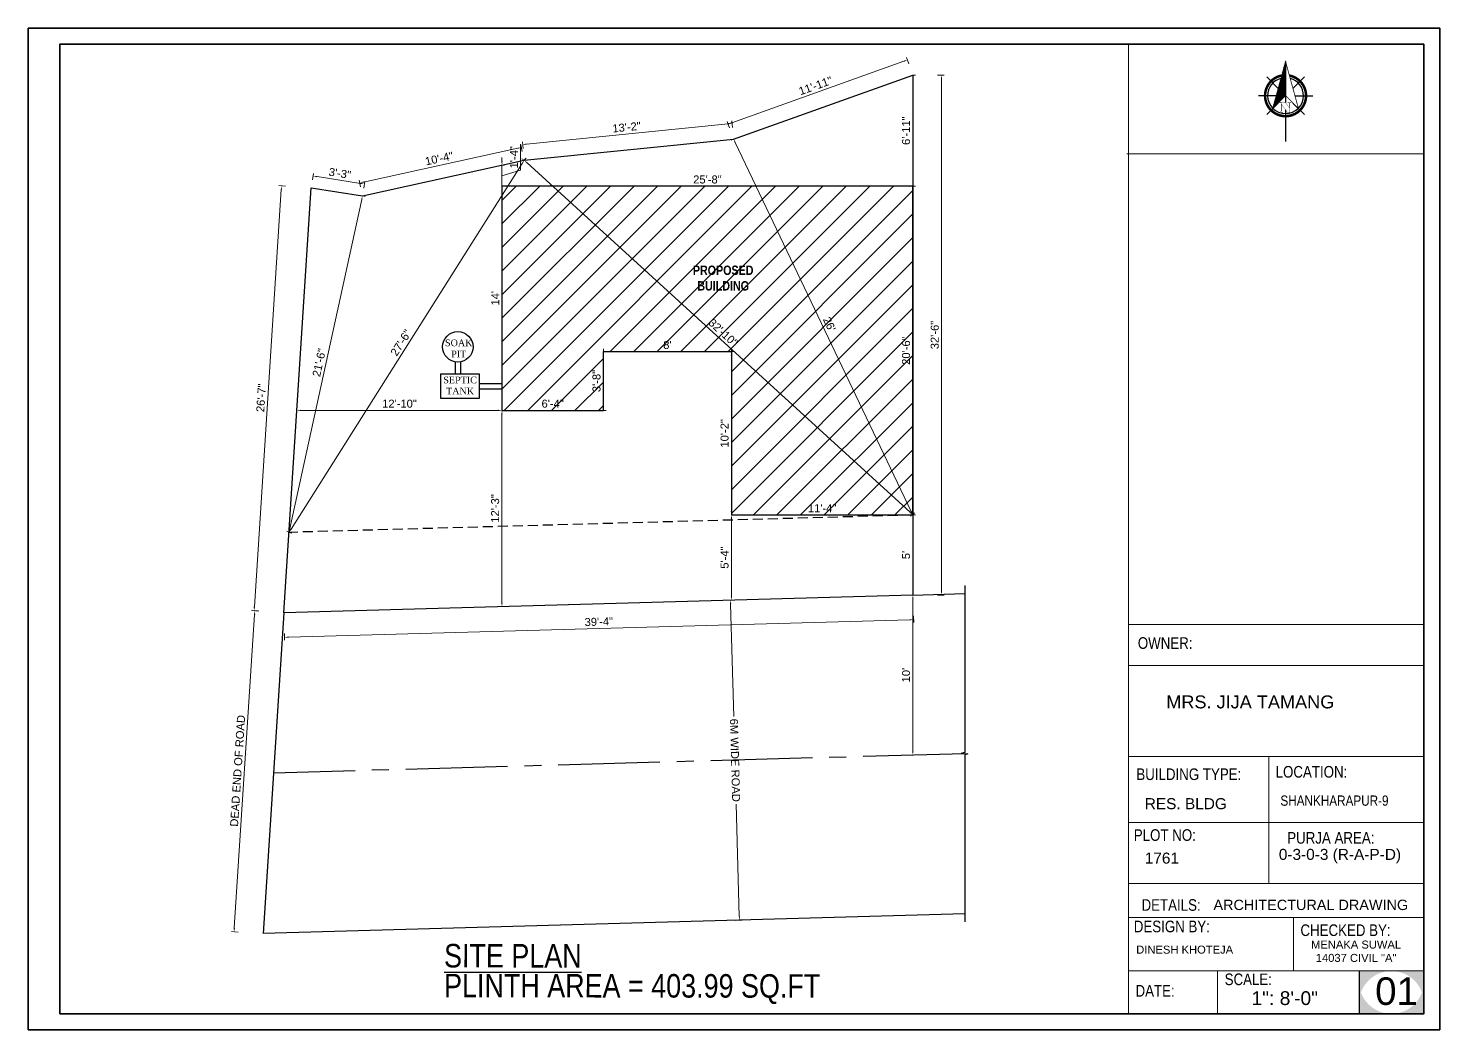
# Model space of a CAD drawing. Header units: inches. Extents: x 376358 to 406049, y -63575 to -53607.
# Drawn here: x 376468 to 377526, y -56516 to -55765 of the extents above; entities that cross this region are included whole.
import ezdxf

# ---------------------------------------------------------------- set-up
doc = ezdxf.new("R2010")
doc.units = ezdxf.units.IN
doc.header["$LTSCALE"] = 2
doc.header["$MEASUREMENT"] = 0
doc.header["$PDMODE"] = 34
doc.linetypes.add('CENTER2', pattern=[28.575, 19.05, -3.175, 3.175, -3.175])
doc.linetypes.add('DASHED2', pattern=[0.375, 0.25, -0.125])
doc.layers.get('0').update_dxf_attribs({"linetype": 'CONTINUOUS'})
doc.layers.get('DEFPOINTS').update_dxf_attribs({"color": 141, "linetype": 'CONTINUOUS'})
for name, color, linetype, lineweight in [('DIMENTION', 140, 'CONTINUOUS', 0), ('door', 20, 'CONTINUOUS', 35), ('OUTLINE', 1, 'CONTINUOUS', 25), ('Rebars', 1, 'CONTINUOUS', 13), ('Siteplan', 7, 'CONTINUOUS', 30), ('steps', 253, 'CONTINUOUS', 20), ('TEXT', 181, 'CONTINUOUS', 25), ('WALL - A', 1, 'CONTINUOUS', 40)]:
    doc.layers.add(name, color=color, linetype=linetype, lineweight=lineweight)
doc.layers.add('Normal Wall', color=7, linetype='CONTINUOUS', lineweight=35, true_color=0xffaf89)
doc.layers.add('Rear Wall', color=7, linetype='CONTINUOUS', lineweight=20, true_color=0xd4e480)
doc.layers.add('plan wall', color=7, linetype='CONTINUOUS')
doc.styles.add('Lettring Text', font='arial.ttf')
doc.styles.get("Standard").update_dxf_attribs({"font": 'ARIALN.TTF'})
doc.styles.add('SwissBT', font='swiss.ttf', dxfattribs={"height": 12})
doc.dimstyles.new('Copy of Standard', dxfattribs={"dimtxt": 6, "dimasz": 2.875, "dimexe": 2, "dimexo": 4, "dimgap": 2, "dimtad": 1, "dimdec": 0, "dimrnd": 1, "dimzin": 0, "dimdsep": 46, "dimlunit": 4, "dimtxsty": 'Lettring Text', "dimcen": 0.1, "dimclrd": 7, "dimclre": 7, "dimclrt": 7, "dimazin": 0, "dimtfac": 0.645, "dimtdec": 0, "dimtmove": 1, "dimatfit": 0, "dimfxl": 3, "dimfxlon": 1, "dimtfillclr": 256, "dimtolj": 1, "dimtzin": 0, "dimlwd": -1, "dimlwe": -1, "dimarcsym": 2})

# ---------------------------------------------------------------- blocks, each defined once
blk = doc.blocks.new('*X29')
at = {"color": 0}
for p, q in [((145.96, -414.6), (147.62, -412.94)), ((146.16, -413.87), (147.62, -412.41)), ((146.36, -413.14), (147.62, -411.88)), ((146.55, -412.41), (147.62, -411.35)), ((146.75, -411.68), (147.62, -410.82)), ((146.95, -410.95), (147.62, -410.29)), ((147.15, -410.22), (147.62, -409.76)), ((147.35, -409.49), (147.62, -409.23)), ((147.55, -408.76), (147.62, -408.7)), ((143.76, -422.63), (147.62, -418.77)), ((143.96, -421.9), (147.62, -418.24)), ((144.16, -421.17), (147.62, -417.71)), ((144.36, -420.44), (147.62, -417.18)), ((144.56, -419.71), (147.62, -416.65)), ((144.76, -418.98), (147.62, -416.12)), ((144.96, -418.25), (147.62, -415.59)), ((145.16, -417.52), (147.62, -415.06)), ((145.36, -416.79), (147.62, -414.53)), ((145.56, -416.06), (147.62, -414)), ((145.76, -415.33), (147.62, -413.47)), ((142.76, -426.28), (147.62, -421.42)), ((142.96, -425.55), (147.62, -420.89)), ((143.16, -424.82), (147.62, -420.36)), ((143.36, -424.09), (147.62, -419.83)), ((143.56, -423.36), (147.62, -419.3))]:
    blk.add_line(p, q, dxfattribs=at)
blk = doc.blocks.new('NORTH_15')
for p, q in [((-2.87, 2.87), (-7.37, 7.37)), ((0, 3.66), (0, 10.62)), ((2.87, 2.87), (7.37, 7.37)), ((-13.37, 0), (2.72, 0)), ((5.49, 0), (17.83, 0)), ((-2.87, -2.87), (-7.37, -7.37)), ((0, -3.66), (0, -10.62)), ((2.87, -2.87), (7.37, -7.37))]:
    blk.add_line(p, q)
at = {"const_width": 1}
for points in [[(0, -8, 1), (0, 8, 0.359415), (-7.86, 1.52, 1)], [(-7.86, -1.52, 0.359415), (0, -8, 1)]]:
    blk.add_lwpolyline(points, format="xyb", dxfattribs=at)
for points, const_width in [([(4.96, -5.01), (-13.37, 0), (4.9, 5), (0, 0), (4.96, -5.01)], 0.3), ([(5.93, -1.55), (6, -1.55), (6.07, -1.54), (6.13, -1.53), (6.17, -1.52), (6.22, -1.51), (6.26, -1.49), (6.28, -1.47), (6.3, -1.45), (6.32, -1.42), (6.33, -1.39), (6.35, -1.34), (6.36, -1.29), (6.37, -1.23), (6.38, -1.16), (6.38, -1.08), (6.38, -1), (6.54, -1), (6.54, -2.34), (6.38, -2.34), (6.38, -2.3), (6.38, -2.23), (6.38, -2.16), (6.37, -2.09), (6.36, -2.04), (6.35, -1.99), (6.33, -1.95), (6.32, -1.91), (6.3, -1.88), (6.28, -1.86), (6.26, -1.83), (6.22, -1.81), (6.18, -1.8), (6.13, -1.78), (6.07, -1.77), (6.01, -1.76), (5.95, -1.76), (2.66, -1.76), (2.66, -2.34), (2.5, -2.34), (2.5, -0.16), (4.71, 1.44), (3.14, 1.44), (3.07, 1.44), (3, 1.43), (2.94, 1.42), (2.89, 1.41), (2.85, 1.4), (2.81, 1.38), (2.78, 1.36), (2.76, 1.34), (2.74, 1.31), (2.72, 1.27), (2.7, 1.22), (2.69, 1.17), (2.68, 1.11), (2.67, 1.04), (2.66, 0.97), (2.66, 0.89), (2.66, 0.87), (2.5, 0.87), (2.5, 2.21), (2.66, 2.21), (2.66, 2.17), (2.66, 2.09), (2.67, 2.03), (2.68, 1.97), (2.69, 1.91), (2.7, 1.86), (2.71, 1.82), (2.73, 1.78), (2.75, 1.76), (2.77, 1.74), (2.8, 1.72), (2.85, 1.7), (2.89, 1.68), (2.94, 1.67), (3, 1.66), (3.07, 1.66), (3.14, 1.66), (6.54, 1.66), (6.54, 0.75), (3.33, -1.55), (5.93, -1.55), (5.93, -1.55)], 0.1)]:
    blk.add_lwpolyline(points, dxfattribs=dict(const_width=const_width))
for start, end in [(90, 164.973), (270, 90), (195.027, 270)]:
    blk.add_arc((0, 0), 7, start, end)
at = {"rotation": 90}
blk.add_blockref('*X29', (-421.89, -147.62), dxfattribs=at)
blk = doc.blocks.new('A$C0BDB7EE9')
at = {"layer": 'Siteplan', "xscale": 2.999999999999779, "yscale": 2.999999999999779, "zscale": 2.999999999999779, "rotation": 247.8612575918487}
blk.add_blockref('NORTH_15', (20.2, 49.5), dxfattribs=at)
blk = doc.blocks.new('A$C327B4BBD')
at = {"layer": 'DIMENTION', "ltscale": 0.3, "xscale": 1.171875000000082, "yscale": 1.171875000000082, "zscale": 1.171875000000082, "rotation": 112.1387424081494}
blk.add_blockref('A$C0BDB7EE9', (16.1, 0), dxfattribs=at)
blk = doc.blocks.new('*D218')
at = {"layer": 'DEFPOINTS', "color": 0, "ltscale": 0.5, "transparency": 16777216}
for p in [(376719.7, -55881.9), (376679.9, -55884.7), (376718.3, -55890.7)]:
    blk.add_point(p, dxfattribs=at)
at = {"layer": 'steps', "color": 7, "ltscale": 0.5, "transparency": 16777216}
for p, q in [((376680.9, -55878.8), (376681.6, -55873.9)), ((376684.2, -55876.3), (376716.8, -55881.5)), ((376719.2, -55884.9), (376720, -55879.9))]:
    blk.add_line(p, q, dxfattribs=at)
for points in [[(376684.2, -55875.8), (376684.1, -55876.8), (376681.3, -55875.9)], [(376716.9, -55881), (376716.7, -55881.9), (376719.7, -55881.9)]]:
    blk.add_solid(points, dxfattribs=at)
at = {"layer": 'steps', "color": 7, "ltscale": 0.5, "transparency": 16777216, "insert": (376701.3, -55873.9), "char_height": 6, "attachment_point": 5, "rotation": 351.0432, "style": 'Lettring Text'}
blk.add_mtext('\\A1;3\'-3"', dxfattribs=at)
blk = doc.blocks.new('*D219')
at = {"layer": 'DEFPOINTS', "color": 0, "ltscale": 0.5, "transparency": 16777216}
for p in [(376837.4, -55854.5), (376839.5, -55864.1), (376718.3, -55890.7)]:
    blk.add_point(p, dxfattribs=at)
at = {"layer": 'steps', "color": 7, "ltscale": 0.5, "transparency": 16777216}
for p, q in [((376719, -55880.4), (376834.6, -55855.1)), ((376838, -55857.4), (376837, -55852.5)), ((376716.8, -55884), (376715.7, -55879.1))]:
    blk.add_line(p, q, dxfattribs=at)
for points in [[(376834.5, -55854.6), (376834.7, -55855.5), (376837.4, -55854.5)], [(376718.9, -55879.9), (376719.1, -55880.9), (376716.2, -55881)]]:
    blk.add_solid(points, dxfattribs=at)
at = {"layer": 'steps', "color": 7, "ltscale": 0.5, "transparency": 16777216, "insert": (376775.7, -55862.8), "char_height": 6, "attachment_point": 5, "rotation": 12.3621, "style": 'Lettring Text'}
blk.add_mtext('\\A1;10\'-4"', dxfattribs=at)
blk = doc.blocks.new('*D220')
at = {"layer": 'DEFPOINTS', "color": 0, "ltscale": 0.5, "transparency": 16777216}
for p in [(376995.2, -55836.4), (376996.4, -55848.2), (376839.5, -55864.1)]:
    blk.add_point(p, dxfattribs=at)
at = {"layer": 'steps', "color": 7, "ltscale": 0.5, "transparency": 16777216}
for p, q in [((376841.2, -55852), (376992.3, -55836.7)), ((376995.5, -55839.4), (376995, -55834.4)), ((376838.6, -55855.3), (376838.1, -55850.3))]:
    blk.add_line(p, q, dxfattribs=at)
for points in [[(376992.3, -55836.2), (376992.4, -55837.2), (376995.2, -55836.4)], [(376841.1, -55851.5), (376841.2, -55852.5), (376838.3, -55852.3)]]:
    blk.add_solid(points, dxfattribs=at)
at = {"layer": 'steps', "color": 7, "ltscale": 0.5, "transparency": 16777216, "insert": (376916.2, -55839.3), "char_height": 6, "attachment_point": 5, "rotation": 5.7812, "style": 'Lettring Text'}
blk.add_mtext('\\A1;13\'-2"', dxfattribs=at)
blk = doc.blocks.new('*D221')
at = {"layer": 'DEFPOINTS', "color": 0, "ltscale": 0.5, "transparency": 16777216}
for p in [(377126.7, -55788.9), (377130.8, -55800.2), (376996.4, -55848.2)]:
    blk.add_point(p, dxfattribs=at)
at = {"layer": 'steps', "color": 7, "ltscale": 0.5, "transparency": 16777216}
for p, q in [((377127.7, -55791.7), (377126.1, -55787)), ((376995, -55835.9), (377124, -55789.8)), ((376993.3, -55839.7), (376991.7, -55835))]:
    blk.add_line(p, q, dxfattribs=at)
for points in [[(377123.9, -55789.4), (377124.2, -55790.3), (377126.7, -55788.9)], [(376994.9, -55835.5), (376995.2, -55836.4), (376992.3, -55836.9)]]:
    blk.add_solid(points, dxfattribs=at)
at = {"layer": 'steps', "color": 7, "ltscale": 0.5, "transparency": 16777216, "insert": (377057.8, -55808.2), "char_height": 6, "attachment_point": 5, "rotation": 19.6714, "style": 'Lettring Text'}
blk.add_mtext('\\A1;11\'-11"', dxfattribs=at)
blk = doc.blocks.new('*D222')
at = {"layer": 'DEFPOINTS', "color": 0, "ltscale": 0.5, "transparency": 16777216}
for p in [(377130.8, -55800.2), (377130.8, -56189.9), (377152.3, -56189.9)]:
    blk.add_point(p, dxfattribs=at)
at = {"layer": 'steps', "color": 7, "ltscale": 0.5, "transparency": 16777216}
for p, q in [((377149.3, -55800.2), (377154.3, -55800.2)), ((377152.3, -55803.1), (377152.3, -56187)), ((377149.3, -56189.9), (377154.3, -56189.9))]:
    blk.add_line(p, q, dxfattribs=at)
for points in [[(377151.8, -55803.1), (377152.7, -55803.1), (377152.3, -55800.2)], [(377151.8, -56187), (377152.7, -56187), (377152.3, -56189.9)]]:
    blk.add_solid(points, dxfattribs=at)
at = {"layer": 'steps', "color": 7, "ltscale": 0.5, "transparency": 16777216, "insert": (377147.2, -55995), "char_height": 6, "attachment_point": 5, "rotation": 90, "style": 'Lettring Text'}
blk.add_mtext('\\A1;32\'-6"', dxfattribs=at)
blk = doc.blocks.new('*D223')
at = {"layer": 'DEFPOINTS', "color": 0, "ltscale": 0.5, "transparency": 16777216}
for p in [(377130.8, -56189.9), (376659.3, -56203.1), (376659.8, -56221.6)]:
    blk.add_point(p, dxfattribs=at)
at = {"layer": 'steps', "color": 7, "ltscale": 0.5, "transparency": 16777216}
for p, q in [((377128.4, -56208.4), (376662.7, -56221.5)), ((377131.2, -56205.4), (377131.4, -56210.4)), ((376659.8, -56218.6), (376659.9, -56223.6))]:
    blk.add_line(p, q, dxfattribs=at)
for points in [[(377128.4, -56208), (377128.4, -56208.9), (377131.3, -56208.4)], [(376662.7, -56221), (376662.7, -56222), (376659.8, -56221.6)]]:
    blk.add_solid(points, dxfattribs=at)
at = {"layer": 'steps', "color": 7, "ltscale": 0.5, "transparency": 16777216, "insert": (376895.4, -56209.9), "char_height": 6, "attachment_point": 5, "rotation": 1.6021, "style": 'Lettring Text'}
blk.add_mtext('\\A1;39\'-4"', dxfattribs=at)
blk = doc.blocks.new('*D226')
at = {"layer": 'DEFPOINTS', "color": 0, "ltscale": 0.5, "transparency": 16777216}
for p in [(376657.6, -55883.2), (376679.9, -55884.7), (376659.3, -56203.1)]:
    blk.add_point(p, dxfattribs=at)
at = {"layer": 'steps', "color": 7, "ltscale": 0.5, "transparency": 16777216}
for p, q in [((376660.6, -55883.4), (376655.6, -55883.1)), ((376637.2, -56198.8), (376657.4, -55886.1)), ((376640, -56201.8), (376635, -56201.5))]:
    blk.add_line(p, q, dxfattribs=at)
for points in [[(376657, -55886), (376657.9, -55886.1), (376657.6, -55883.2)], [(376636.7, -56198.7), (376637.7, -56198.8), (376637, -56201.6)]]:
    blk.add_solid(points, dxfattribs=at)
at = {"layer": 'steps', "color": 7, "ltscale": 0.5, "transparency": 16777216, "insert": (376642.3, -56042.1), "char_height": 6, "attachment_point": 5, "rotation": 86.2947, "style": 'Lettring Text'}
blk.add_mtext('\\A1;26\'-7"', dxfattribs=at)
blk = doc.blocks.new('*D227')
at = {"layer": 'DEFPOINTS', "color": 0, "ltscale": 0.5, "transparency": 16777216}
for p in [(376718.3, -55890.7), (376663.2, -56142.9), (376663.2, -56142.9)]:
    blk.add_point(p, dxfattribs=at)
at = {"layer": 'steps', "color": 7, "ltscale": 0.5, "transparency": 16777216}
for p, q in [((376717.7, -55893.5), (376663.8, -56140.1)), ((376718.3, -55890.7), (376720.2, -55891.1)), ((376663.2, -56142.9), (376665.2, -56143.4))]:
    blk.add_line(p, q, dxfattribs=at)
for points in [[(376717.2, -55893.4), (376718.1, -55893.6), (376718.3, -55890.7)], [(376663.4, -56140), (376664.3, -56140.2), (376663.2, -56142.9)]]:
    blk.add_solid(points, dxfattribs=at)
at = {"layer": 'steps', "color": 7, "ltscale": 0.5, "transparency": 16777216, "insert": (376685.8, -56015.7), "char_height": 6, "attachment_point": 5, "rotation": 77.6852, "style": 'Lettring Text'}
blk.add_mtext('\\A1;21\'-6"', dxfattribs=at)
blk = doc.blocks.new('*D228')
at = {"layer": 'DEFPOINTS', "color": 0, "ltscale": 0.5, "transparency": 16777216}
for p in [(376839.5, -55864.1), (376839.5, -55864.1), (376663.2, -56142.9)]:
    blk.add_point(p, dxfattribs=at)
at = {"layer": 'steps', "color": 7, "ltscale": 0.5, "transparency": 16777216}
for p, q in [((376664.7, -56140.5), (376838, -55866.6)), ((376839.5, -55864.1), (376837.8, -55863.1)), ((376663.2, -56142.9), (376661.5, -56141.9))]:
    blk.add_line(p, q, dxfattribs=at)
for points in [[(376837.6, -55866.3), (376838.4, -55866.8), (376839.5, -55864.1)], [(376664.3, -56140.2), (376665.2, -56140.8), (376663.2, -56142.9)]]:
    blk.add_solid(points, dxfattribs=at)
at = {"layer": 'steps', "color": 7, "ltscale": 0.5, "transparency": 16777216, "insert": (376747.1, -56000.8), "char_height": 6, "attachment_point": 5, "rotation": 57.6924, "style": 'Lettring Text'}
blk.add_mtext('\\A1;27\'-6"', dxfattribs=at)
blk = doc.blocks.new('*D241')
at = {"layer": 'DEFPOINTS', "color": 0, "ltscale": 0.5, "transparency": 16777216}
for p in [(376839.5, -55864.1), (377130.8, -56129.9), (377130.8, -56129.9)]:
    blk.add_point(p, dxfattribs=at)
at = {"layer": 'steps', "color": 7, "ltscale": 0.5, "transparency": 16777216}
for p, q in [((376839.5, -55864.1), (376840.9, -55862.6)), ((376841.6, -55866.1), (377128.7, -56127.9)), ((377130.8, -56129.9), (377132.1, -56128.4))]:
    blk.add_line(p, q, dxfattribs=at)
for points in [[(376842, -55865.7), (376841.3, -55866.4), (376839.5, -55864.1)], [(377129, -56127.6), (377128.3, -56128.3), (377130.8, -56129.9)]]:
    blk.add_solid(points, dxfattribs=at)
at = {"layer": 'steps', "color": 7, "ltscale": 0.5, "transparency": 16777216, "insert": (376988.6, -55993.2), "char_height": 6, "attachment_point": 5, "rotation": 317.624, "style": 'Lettring Text'}
blk.add_mtext('\\A1;32\'-10"', dxfattribs=at)
blk = doc.blocks.new('*D242')
at = {"layer": 'DEFPOINTS', "color": 0, "ltscale": 0.5, "transparency": 16777216}
for p in [(376996.4, -55848.2), (376996.4, -55848.2), (377130.8, -56129.9)]:
    blk.add_point(p, dxfattribs=at)
at = {"layer": 'steps', "color": 7, "ltscale": 0.5, "transparency": 16777216}
for p, q in [((376996.4, -55848.2), (376994.6, -55849.1)), ((377129.5, -56127.3), (376997.6, -55850.8)), ((377130.8, -56129.9), (377129, -56130.7))]:
    blk.add_line(p, q, dxfattribs=at)
for points in [[(376998, -55850.6), (376997.2, -55851), (376996.4, -55848.2)], [(377130, -56127.1), (377129.1, -56127.5), (377130.8, -56129.9)]]:
    blk.add_solid(points, dxfattribs=at)
at = {"layer": 'steps', "color": 7, "ltscale": 0.5, "transparency": 16777216, "insert": (377068.2, -55986.9), "char_height": 6, "attachment_point": 5, "rotation": 295.5147, "style": 'Lettring Text'}
blk.add_mtext("\\A1;26'", dxfattribs=at)
blk = doc.blocks.new('*D243')
at = {"layer": 'DEFPOINTS', "color": 0, "ltscale": 0.5, "transparency": 16777216}
for p in [(377130.8, -55883.5), (377130.8, -55883.5), (377130.8, -56129.9)]:
    blk.add_point(p, dxfattribs=at)
at = {"layer": 'steps', "color": 7, "ltscale": 0.5, "transparency": 16777216}
for p, q in [((377130.8, -55883.5), (377132.8, -55883.5)), ((377130.8, -56127), (377130.8, -55886.4)), ((377130.8, -56129.9), (377132.8, -56129.9))]:
    blk.add_line(p, q, dxfattribs=at)
for points in [[(377130.3, -55886.4), (377131.3, -55886.4), (377130.8, -55883.5)], [(377130.3, -56127), (377131.3, -56127), (377130.8, -56129.9)]]:
    blk.add_solid(points, dxfattribs=at)
at = {"layer": 'steps', "color": 7, "ltscale": 0.5, "transparency": 16777216, "insert": (377125.7, -56006.7), "char_height": 6, "attachment_point": 5, "rotation": 90, "style": 'Lettring Text'}
blk.add_mtext('\\A1;20\'-6"', dxfattribs=at)
blk = doc.blocks.new('*D229')
at = {"layer": 'DEFPOINTS', "color": 0, "ltscale": 0.5, "transparency": 16777216}
for p in [(376822.8, -55883.5), (376822.8, -55883.5), (377130.8, -55883.5)]:
    blk.add_point(p, dxfattribs=at)
at = {"layer": 'steps', "color": 7, "ltscale": 0.5, "transparency": 16777216}
for p, q in [((376822.8, -55883.5), (376822.8, -55881.5)), ((377127.9, -55883.5), (376825.7, -55883.5)), ((377130.8, -55883.5), (377130.8, -55881.5))]:
    blk.add_line(p, q, dxfattribs=at)
for points in [[(376825.7, -55883), (376825.7, -55884), (376822.8, -55883.5)], [(377127.9, -55883), (377127.9, -55884), (377130.8, -55883.5)]]:
    blk.add_solid(points, dxfattribs=at)
at = {"layer": 'steps', "color": 7, "ltscale": 0.5, "transparency": 16777216, "insert": (376976.8, -55878.5), "char_height": 6, "attachment_point": 5, "style": 'Lettring Text'}
blk.add_mtext('\\A1;25\'-8"', dxfattribs=at)
blk = doc.blocks.new('*D230')
at = {"layer": 'DEFPOINTS', "color": 0, "ltscale": 0.5, "transparency": 16777216}
for p in [(376822.8, -55883.5), (376822.8, -56051.5), (376822.8, -56051.5)]:
    blk.add_point(p, dxfattribs=at)
at = {"layer": 'steps', "color": 7, "ltscale": 0.5, "transparency": 16777216}
for p, q in [((376822.8, -55883.5), (376824.8, -55883.5)), ((376822.8, -55886.4), (376822.8, -56048.6)), ((376822.8, -56051.5), (376824.8, -56051.5))]:
    blk.add_line(p, q, dxfattribs=at)
for points in [[(376822.3, -55886.4), (376823.3, -55886.4), (376822.8, -55883.5)], [(376822.3, -56048.6), (376823.3, -56048.6), (376822.8, -56051.5)]]:
    blk.add_solid(points, dxfattribs=at)
at = {"layer": 'steps', "color": 7, "ltscale": 0.5, "transparency": 16777216, "insert": (376817.8, -55967.5), "char_height": 6, "attachment_point": 5, "rotation": 90, "style": 'Lettring Text'}
blk.add_mtext("\\A1;14'", dxfattribs=at)
blk = doc.blocks.new('*D244')
at = {"layer": 'DEFPOINTS', "color": 0, "ltscale": 0.5, "transparency": 16777216}
for p in [(376822.8, -56051.5), (376898.8, -56051.5), (376898.8, -56051.5)]:
    blk.add_point(p, dxfattribs=at)
at = {"layer": 'steps', "color": 7, "ltscale": 0.5, "transparency": 16777216}
for p, q in [((376822.8, -56051.5), (376822.8, -56049.5)), ((376825.7, -56051.5), (376895.9, -56051.5)), ((376898.8, -56051.5), (376898.8, -56049.5))]:
    blk.add_line(p, q, dxfattribs=at)
for points in [[(376825.7, -56051), (376825.7, -56052), (376822.8, -56051.5)], [(376895.9, -56051), (376895.9, -56052), (376898.8, -56051.5)]]:
    blk.add_solid(points, dxfattribs=at)
at = {"layer": 'steps', "color": 7, "ltscale": 0.5, "transparency": 16777216, "insert": (376860.8, -56046.5), "char_height": 6, "attachment_point": 5, "style": 'Lettring Text'}
blk.add_mtext('\\A1;6\'-4"', dxfattribs=at)
blk = doc.blocks.new('*D245')
at = {"layer": 'DEFPOINTS', "color": 0, "ltscale": 0.5, "transparency": 16777216}
for p in [(376898.8, -56007.5), (376898.8, -56007.5), (376898.8, -56051.5)]:
    blk.add_point(p, dxfattribs=at)
at = {"layer": 'steps', "color": 7, "ltscale": 0.5, "transparency": 16777216}
for p, q in [((376898.8, -56007.5), (376900.8, -56007.5)), ((376898.8, -56048.6), (376898.8, -56010.4)), ((376898.8, -56051.5), (376900.8, -56051.5))]:
    blk.add_line(p, q, dxfattribs=at)
for points in [[(376898.3, -56010.4), (376899.3, -56010.4), (376898.8, -56007.5)], [(376898.3, -56048.6), (376899.3, -56048.6), (376898.8, -56051.5)]]:
    blk.add_solid(points, dxfattribs=at)
at = {"layer": 'steps', "color": 7, "ltscale": 0.5, "transparency": 16777216, "insert": (376893.7, -56029.5), "char_height": 6, "attachment_point": 5, "rotation": 90, "style": 'Lettring Text'}
blk.add_mtext('\\A1;3\'-8"', dxfattribs=at)
blk = doc.blocks.new('*D239')
at = {"layer": 'DEFPOINTS', "color": 0, "ltscale": 0.5, "transparency": 16777216}
for p in [(376898.8, -56007.5), (376994.8, -56007.5), (376994.8, -56007.5)]:
    blk.add_point(p, dxfattribs=at)
at = {"layer": 'steps', "color": 7, "ltscale": 0.5, "transparency": 16777216}
for p, q in [((376898.8, -56007.5), (376898.8, -56005.5)), ((376901.7, -56007.5), (376991.9, -56007.5)), ((376994.8, -56007.5), (376994.8, -56005.5))]:
    blk.add_line(p, q, dxfattribs=at)
for points in [[(376901.7, -56007), (376901.7, -56008), (376898.8, -56007.5)], [(376991.9, -56007), (376991.9, -56008), (376994.8, -56007.5)]]:
    blk.add_solid(points, dxfattribs=at)
at = {"layer": 'steps', "color": 7, "ltscale": 0.5, "transparency": 16777216, "insert": (376946.8, -56002.5), "char_height": 6, "attachment_point": 5, "style": 'Lettring Text'}
blk.add_mtext("\\A1;8'", dxfattribs=at)
blk = doc.blocks.new('*D224')
at = {"layer": 'DEFPOINTS', "color": 0, "ltscale": 0.5, "transparency": 16777216}
for p in [(376994.8, -56007.5), (376994.8, -56129.9), (376994.8, -56129.9)]:
    blk.add_point(p, dxfattribs=at)
at = {"layer": 'steps', "color": 7, "ltscale": 0.5, "transparency": 16777216}
for p, q in [((376994.8, -56007.5), (376996.8, -56007.5)), ((376994.8, -56010.4), (376994.8, -56127)), ((376994.8, -56129.9), (376996.8, -56129.9))]:
    blk.add_line(p, q, dxfattribs=at)
for points in [[(376994.3, -56010.4), (376995.3, -56010.4), (376994.8, -56007.5)], [(376994.3, -56127), (376995.3, -56127), (376994.8, -56129.9)]]:
    blk.add_solid(points, dxfattribs=at)
at = {"layer": 'steps', "color": 7, "ltscale": 0.5, "transparency": 16777216, "insert": (376989.7, -56068.7), "char_height": 6, "attachment_point": 5, "rotation": 90, "style": 'Lettring Text'}
blk.add_mtext('\\A1;10\'-2"', dxfattribs=at)
blk = doc.blocks.new('*D240')
at = {"layer": 'DEFPOINTS', "color": 0, "ltscale": 0.5, "transparency": 16777216}
for p in [(376994.8, -56129.9), (377130.8, -56129.9), (377130.8, -56129.9)]:
    blk.add_point(p, dxfattribs=at)
at = {"layer": 'steps', "color": 7, "ltscale": 0.5, "transparency": 16777216}
for p, q in [((376994.8, -56129.9), (376994.8, -56127.9)), ((376997.7, -56129.9), (377127.9, -56129.9)), ((377130.8, -56129.9), (377130.8, -56127.9))]:
    blk.add_line(p, q, dxfattribs=at)
for points in [[(376997.7, -56129.4), (376997.7, -56130.3), (376994.8, -56129.9)], [(377127.9, -56129.4), (377127.9, -56130.3), (377130.8, -56129.9)]]:
    blk.add_solid(points, dxfattribs=at)
at = {"layer": 'steps', "color": 7, "ltscale": 0.5, "transparency": 16777216, "insert": (377062.8, -56124.8), "char_height": 6, "attachment_point": 5, "style": 'Lettring Text'}
blk.add_mtext('\\A1;11\'-4"', dxfattribs=at)
blk = doc.blocks.new('*D225')
at = {"layer": 'DEFPOINTS', "color": 0, "ltscale": 0.5, "transparency": 16777216}
for p in [(376822.8, -55867.8), (376822.8, -55867.8), (376822.8, -55883.5)]:
    blk.add_point(p, dxfattribs=at)
at = {"layer": 'steps', "color": 7, "ltscale": 0.5, "transparency": 16777216}
for p, q in [((376836.8, -55871.4), (376836.8, -55852.1)), ((376822.8, -55864.9), (376822.8, -55862)), ((376822.8, -55867.8), (376824.8, -55867.8)), ((376822.8, -55883.5), (376822.8, -55867.8)), ((376822.8, -55883.5), (376822.8, -55867.8)), ((376822.8, -55875.7), (376836.8, -55871.4)), ((376822.8, -55883.5), (376824.8, -55883.5)), ((376822.8, -55886.4), (376822.8, -55889.3))]:
    blk.add_line(p, q, dxfattribs=at)
for points in [[(376822.3, -55864.9), (376823.3, -55864.9), (376822.8, -55867.8)], [(376822.3, -55886.4), (376823.3, -55886.4), (376822.8, -55883.5)]]:
    blk.add_solid(points, dxfattribs=at)
at = {"layer": 'steps', "color": 7, "ltscale": 0.5, "transparency": 16777216, "insert": (376831.8, -55861.8), "char_height": 6, "attachment_point": 5, "rotation": 90, "style": 'Lettring Text'}
blk.add_mtext('\\A1;1\'-4"', dxfattribs=at)
blk = doc.blocks.new('*D233')
at = {"layer": 'DEFPOINTS', "color": 0, "ltscale": 0.5, "transparency": 16777216}
for p in [(377130.8, -56129.9), (377130.8, -56189.9), (377130.8, -56189.9)]:
    blk.add_point(p, dxfattribs=at)
at = {"layer": 'steps', "color": 7, "ltscale": 0.5, "transparency": 16777216}
for p, q in [((377130.8, -56129.9), (377132.8, -56129.9)), ((377130.8, -56132.7), (377130.8, -56187)), ((377130.8, -56189.9), (377132.8, -56189.9))]:
    blk.add_line(p, q, dxfattribs=at)
for points in [[(377130.3, -56132.7), (377131.3, -56132.7), (377130.8, -56129.9)], [(377130.3, -56187), (377131.3, -56187), (377130.8, -56189.9)]]:
    blk.add_solid(points, dxfattribs=at)
at = {"layer": 'steps', "color": 7, "ltscale": 0.5, "transparency": 16777216, "insert": (377125.7, -56159.9), "char_height": 6, "attachment_point": 5, "rotation": 90, "style": 'Lettring Text'}
blk.add_mtext("\\A1;5'", dxfattribs=at)
blk = doc.blocks.new('*D234')
at = {"layer": 'DEFPOINTS', "color": 0, "ltscale": 0.5, "transparency": 16777216}
for p in [(376994.8, -56129.9), (376994.6, -56193.7), (376994.8, -56193.7)]:
    blk.add_point(p, dxfattribs=at)
at = {"layer": 'steps', "color": 7, "ltscale": 0.5, "transparency": 16777216}
for p, q in [((376994.8, -56129.9), (376996.8, -56129.9)), ((376994.8, -56132.7), (376994.8, -56190.8)), ((376994.8, -56193.7), (376996.8, -56193.7))]:
    blk.add_line(p, q, dxfattribs=at)
for points in [[(376994.3, -56132.7), (376995.3, -56132.7), (376994.8, -56129.9)], [(376994.3, -56190.8), (376995.3, -56190.8), (376994.8, -56193.7)]]:
    blk.add_solid(points, dxfattribs=at)
at = {"layer": 'steps', "color": 7, "ltscale": 0.5, "transparency": 16777216, "insert": (376989.7, -56161.8), "char_height": 6, "attachment_point": 5, "rotation": 90, "style": 'Lettring Text'}
blk.add_mtext('\\A1;5\'-4"', dxfattribs=at)
blk = doc.blocks.new('*D235')
at = {"layer": 'DEFPOINTS', "color": 0, "ltscale": 0.5, "transparency": 16777216}
for p in [(376822.8, -56051.5), (376822.6, -56198.5), (376822.8, -56198.5)]:
    blk.add_point(p, dxfattribs=at)
at = {"layer": 'steps', "color": 7, "ltscale": 0.5, "transparency": 16777216}
for p, q in [((376822.8, -56051.5), (376824.8, -56051.5)), ((376822.8, -56054.4), (376822.8, -56195.6)), ((376822.8, -56198.5), (376824.8, -56198.5))]:
    blk.add_line(p, q, dxfattribs=at)
for points in [[(376822.3, -56054.4), (376823.3, -56054.4), (376822.8, -56051.5)], [(376822.3, -56195.6), (376823.3, -56195.6), (376822.8, -56198.5)]]:
    blk.add_solid(points, dxfattribs=at)
at = {"layer": 'steps', "color": 7, "ltscale": 0.5, "transparency": 16777216, "insert": (376817.7, -56125), "char_height": 6, "attachment_point": 5, "rotation": 90, "style": 'Lettring Text'}
blk.add_mtext('\\A1;12\'-3"', dxfattribs=at)
blk = doc.blocks.new('*D236')
at = {"layer": 'DEFPOINTS', "color": 0, "ltscale": 0.5, "transparency": 16777216}
for p in [(377130.8, -55800.2), (377130.8, -55800.2), (377130.8, -55883.5)]:
    blk.add_point(p, dxfattribs=at)
at = {"layer": 'steps', "color": 7, "ltscale": 0.5, "transparency": 16777216}
for p, q in [((377130.8, -55800.2), (377132.8, -55800.2)), ((377130.8, -55880.6), (377130.8, -55803.1)), ((377130.8, -55883.5), (377132.8, -55883.5))]:
    blk.add_line(p, q, dxfattribs=at)
for points in [[(377130.3, -55803.1), (377131.3, -55803.1), (377130.8, -55800.2)], [(377130.3, -55880.6), (377131.3, -55880.6), (377130.8, -55883.5)]]:
    blk.add_solid(points, dxfattribs=at)
at = {"layer": 'steps', "color": 7, "ltscale": 0.5, "transparency": 16777216, "insert": (377125.7, -55841.9), "char_height": 6, "attachment_point": 5, "rotation": 90, "style": 'Lettring Text'}
blk.add_mtext('\\A1;6\'-11"', dxfattribs=at)
blk = doc.blocks.new('*D237')
at = {"layer": 'DEFPOINTS', "color": 0, "ltscale": 0.5, "transparency": 16777216}
for p in [(376669.1, -56051.4), (376669.1, -56051.5), (376822.8, -56051.5)]:
    blk.add_point(p, dxfattribs=at)
at = {"layer": 'steps', "color": 7, "ltscale": 0.5, "transparency": 16777216}
for p, q in [((376669.1, -56051.5), (376669.1, -56053.5)), ((376819.9, -56051.5), (376672, -56051.5)), ((376822.8, -56051.5), (376822.8, -56049.5))]:
    blk.add_line(p, q, dxfattribs=at)
for points in [[(376672, -56051), (376672, -56052), (376669.1, -56051.5)], [(376819.9, -56051), (376819.9, -56052), (376822.8, -56051.5)]]:
    blk.add_solid(points, dxfattribs=at)
at = {"layer": 'steps', "color": 7, "ltscale": 0.5, "transparency": 16777216, "insert": (376746, -56046.5), "char_height": 6, "attachment_point": 5, "style": 'Lettring Text'}
blk.add_mtext('\\A1;12\'-10"', dxfattribs=at)
blk = doc.blocks.new('*D238')
at = {"layer": 'DEFPOINTS', "color": 0, "ltscale": 0.5, "transparency": 16777216}
for p in [(376659.3, -56203.1), (376622, -56442.2), (376643.7, -56443.6)]:
    blk.add_point(p, dxfattribs=at)
at = {"layer": 'steps', "color": 7, "ltscale": 0.5, "transparency": 16777216}
for p, q in [((376637.4, -56204.5), (376622.2, -56439.3)), ((376640.6, -56201.9), (376635.6, -56201.5)), ((376625, -56442.4), (376620, -56442.1))]:
    blk.add_line(p, q, dxfattribs=at)
for points in [[(376636.9, -56204.5), (376637.9, -56204.6), (376637.6, -56201.7)], [(376621.7, -56439.3), (376622.7, -56439.4), (376622, -56442.2)]]:
    blk.add_solid(points, dxfattribs=at)
at = {"layer": 'steps', "color": 7, "ltscale": 0.5, "transparency": 16777216, "insert": (376624.7, -56321.6), "char_height": 6, "attachment_point": 5, "rotation": 86.2947, "style": 'Lettring Text'}
blk.add_mtext('\\A1;DEAD END OF ROAD', dxfattribs=at)
blk = doc.blocks.new('*D231')
at = {"layer": 'DEFPOINTS', "color": 0, "ltscale": 0.5, "transparency": 16777216}
for p in [(376905.8, -56196.2), (377000.8, -56433.6), (376912.5, -56436.1)]:
    blk.add_point(p, dxfattribs=at)
at = {"layer": 'steps', "color": 7, "ltscale": 0.5, "transparency": 16777216}
for p, q in [((376991.1, -56193.8), (376996.1, -56193.6)), ((376994.2, -56196.6), (376996.5, -56280.8)), ((377000.7, -56430.7), (376998.4, -56346.5)), ((376997.8, -56433.7), (377002.8, -56433.6))]:
    blk.add_line(p, q, dxfattribs=at)
for points in [[(376994.7, -56196.6), (376993.7, -56196.6), (376994.1, -56193.7)], [(377001.2, -56430.7), (377000.3, -56430.7), (377000.8, -56433.6)]]:
    blk.add_solid(points, dxfattribs=at)
at = {"layer": 'steps', "color": 7, "ltscale": 0.5, "transparency": 16777216, "insert": (376997.5, -56313.7), "char_height": 6, "attachment_point": 5, "rotation": 271.6021, "style": 'Lettring Text'}
blk.add_mtext('\\A1;6M WIDE ROAD', dxfattribs=at)
blk = doc.blocks.new('*D232')
at = {"layer": 'DEFPOINTS', "color": 0, "ltscale": 0.5, "transparency": 16777216}
for p in [(377130.8, -56189.9), (377130.8, -56309.8), (377134.4, -56309.8)]:
    blk.add_point(p, dxfattribs=at)
at = {"layer": 'steps', "color": 7, "ltscale": 0.5, "transparency": 16777216}
for p, q in [((377130.8, -56189.9), (377132.8, -56189.9)), ((377130.8, -56192.8), (377130.8, -56307)), ((377130.8, -56309.8), (377128.8, -56309.8))]:
    blk.add_line(p, q, dxfattribs=at)
for points in [[(377130.3, -56192.8), (377131.3, -56192.8), (377130.8, -56189.9)], [(377130.3, -56307), (377131.3, -56307), (377130.8, -56309.8)]]:
    blk.add_solid(points, dxfattribs=at)
at = {"layer": 'steps', "color": 7, "ltscale": 0.5, "transparency": 16777216, "insert": (377125.7, -56249.9), "char_height": 6, "attachment_point": 5, "rotation": 90, "style": 'Lettring Text'}
blk.add_mtext("\\A1;10'", dxfattribs=at)

msp = doc.modelspace()

# ---------------------------------------------------------------- hatches: boundary and pattern name
msp.add_hatch(color=0).paths.add_polyline_path([(377513.8, -56471.6), (377489.5, -56471.6, -0.414214), (377513.8, -56495.9)])
at = {"layer": 'door', "ltscale": 0.5}
h = msp.add_hatch(dxfattribs=at)
h.set_pattern_fill('ANSI31', color=256, scale=100)
h.set_pattern_definition([(45, (1617.17, -4396.152), (-8.83883476, 8.83883476), [])])
h.paths.add_polyline_path([(376822.8, -55883.5), (376822.8, -56051.5), (376898.8, -56051.5), (376898.8, -56007.5), (376994.8, -56007.5), (376994.8, -56129.9), (377130.8, -56129.9), (377130.8, -55883.5)])
h.paths.add_polyline_path([(376973.7, -55988.1), (376995.1, -56007.6), (377003.4, -55998.5), (376982, -55978.9)], flags=24)
h.paths.add_polyline_path([(377059.6, -55983.3), (377065.6, -55995.9), (377076.7, -55990.6), (377070.7, -55978)], flags=24)
h.paths.add_polyline_path([(377131.9, -56018.8), (377131.9, -55994.4), (377119.6, -55994.4), (377119.6, -56018.8)], flags=9)
h.paths.add_polyline_path([(376851, -56052.7), (376870.7, -56052.7), (376870.7, -56040.3), (376851, -56040.3)], flags=25)
h.paths.add_polyline_path([(376899.9, -56039.3), (376899.9, -56019.7), (376887.6, -56019.7), (376887.6, -56039.3)], flags=25)
h.paths.add_polyline_path([(376942.2, -56008.7), (376951.4, -56008.7), (376951.4, -55996.3), (376942.2, -55996.3)], flags=25)
h.paths.add_polyline_path([(377050.4, -56131.1), (377074.7, -56131.1), (377074.7, -56118.8), (377050.4, -56118.8)], flags=9)
h.paths.add_polyline_path([(376962.6, -55965.3), (377014.6, -55965.3), (377014.6, -55939.2), (376962.6, -55939.2)], flags=24)
at = {"layer": 'TEXT'}
for points in [[(377489.5, -56471.6), (377465.2, -56471.6), (377465.2, -56495.9, -0.414214)], [(377489.5, -56471.6), (377465.2, -56471.6), (377465.2, -56495.9, -0.414214)], [(377513.8, -56471.6), (377489.5, -56471.6, -0.414214), (377513.8, -56495.9)], [(377465.2, -56479.4), (377465.2, -56503.7), (377489.5, -56503.7, -0.414214)], [(377465.2, -56479.4), (377465.2, -56503.7), (377489.5, -56503.7, -0.414214)], [(377513.8, -56479.4, -0.414214), (377489.5, -56503.7), (377513.8, -56503.7)], [(377513.8, -56479.4, -0.414214), (377489.5, -56503.7), (377513.8, -56503.7)]]:
    msp.add_hatch(color=0, dxfattribs=at).paths.add_polyline_path(points)

# ---------------------------------------------------------------- linework, layer by layer
at = {"ltscale": 0.5}
for p, q in [((376787.7, -56015.1), (376787.7, -56024.1)), ((376791.7, -56015.1), (376791.7, -56024.1)), ((376805.7, -56031.4), (376822.8, -56031.4)), ((376805.7, -56035.4), (376822.8, -56035.4)), ((377130.8, -56189.9), (377169.8, -56188.8)), ((376659.3, -56203.1), (376643.7, -56443.6))]:
    msp.add_line(p, q, dxfattribs=at)
at = {"color": 0}
msp.add_line((377465.2, -56471.6), (377465.2, -56503.7), dxfattribs=at)
msp.add_line((377465.2, -56471.6), (377465.2, -56503.7), dxfattribs=at)
at = {"ltscale": 0.5}
for points in [[(377130.8, -55883.5), (376822.8, -55883.5), (376822.8, -56051.5), (376898.8, -56051.5), (376898.8, -56007.5), (376994.8, -56007.5), (376994.8, -56129.9), (377130.8, -56129.9)], [(376777, -56024.1), (376805.7, -56024.1), (376805.7, -56042.6), (376777, -56042.6)]]:
    msp.add_lwpolyline(points, close=True, dxfattribs=at)
at = {"linetype": 'Continuous', "ltscale": 0.5}
msp.add_lwpolyline([(377169.8, -56182.8), (377169.8, -56307.9), (377167.1, -56308.7), (377172.1, -56309), (377169.8, -56309.6), (377169.8, -56434.9)], dxfattribs=at)
at = {"ltscale": 0.5}
msp.add_circle((376789.7, -56003.9), 11.4, dxfattribs=at)
at = {"layer": 'Normal Wall'}
for points in [[(376467.7, -55765.1), (377525.7, -55765.1), (377525.7, -56515.7), (376467.7, -56515.7)], [(376467.7, -55765.1), (377525.7, -55765.1), (377525.7, -56515.7), (376467.7, -56515.7)], [(377513.8, -55777), (376491.5, -55777), (376491.5, -56503.7), (377513.8, -56503.7)], [(377513.8, -55777), (376491.5, -55777), (376491.5, -56503.7), (377513.8, -56503.7)]]:
    msp.add_lwpolyline(points, close=True, dxfattribs=at)
at = {"layer": 'OUTLINE'}
for p, q in [((376996.4, -55848.2), (377130.8, -55800.2)), ((377130.8, -55800.2), (377130.8, -56189.9)), ((376839.5, -55864.1), (376996.4, -55848.2)), ((376718.3, -55890.7), (376839.5, -55864.1)), ((376659.3, -56203.1), (376679.9, -55884.7)), ((376679.9, -55884.7), (376718.3, -55890.7)), ((377130.8, -56189.9), (376659.3, -56203.1)), ((377169.8, -56428.9), (376643.7, -56443.6))]:
    msp.add_line(p, q, dxfattribs=at)
at = {"layer": 'Rear Wall'}
for p, q in [((377292.4, -56221.3), (377292.4, -55777)), ((377291.2, -55859.3), (377513.8, -55859.3)), ((377292.4, -56212), (377513.8, -56212)), ((377292.4, -56212), (377513.8, -56212)), ((377292.4, -56212), (377513.8, -56212)), ((377292.4, -56212), (377513.8, -56212)), ((377292.4, -56242.8), (377513.8, -56242.8)), ((377292.4, -56242.8), (377513.8, -56242.8)), ((377292.4, -56310.9), (377513.8, -56310.9)), ((377292.4, -56310.9), (377513.8, -56310.9)), ((377397.7, -56310.9), (377397.7, -56396.8)), ((377397.7, -56310.9), (377397.7, -56406.1)), ((377292.4, -56360.4), (377513.8, -56360.4)), ((377292.4, -56360.4), (377513.8, -56360.4)), ((377292.4, -56406.1), (377513.8, -56406.1)), ((377292.4, -56431.5), (377513.8, -56431.5)), ((377292.4, -56431.5), (377513.8, -56431.5)), ((377416.2, -56471.6), (377416.2, -56431.5)), ((377416.2, -56471.6), (377416.2, -56431.5)), ((377292.4, -56471.6), (377513.8, -56471.6)), ((377292.4, -56471.6), (377513.8, -56471.6)), ((377359.1, -56471.6), (377359.1, -56503.7)), ((377359.1, -56471.6), (377359.1, -56503.7))]:
    msp.add_line(p, q, dxfattribs=at)
msp.add_lwpolyline([(377292.4, -56212), (377513.8, -56212), (377513.8, -56503.7), (377292.4, -56503.7)], close=True, dxfattribs=at)
msp.add_lwpolyline([(377292.4, -56212), (377513.8, -56212), (377513.8, -56503.7), (377292.4, -56503.7)], close=True, dxfattribs=at)
at = {"layer": 'WALL - A', "linetype": 'DASHED2', "lineweight": -3, "ltscale": 15}
msp.add_line((377130.8, -56129.9), (376663.2, -56142.9), dxfattribs=at)
at = {"layer": 'WALL - A', "linetype": 'CENTER2', "lineweight": -3, "ltscale": 2}
msp.add_line((377169.7, -56308.8), (376651.5, -56323.3), dxfattribs=at)

# ---------------------------------------------------------------- block references
at = {"layer": 'Rebars', "xscale": 0.5459999999999999, "yscale": 0.5459999999999999, "zscale": 0.5459999999999999, "rotation": 270}
msp.add_blockref('A$C327B4BBD', (377410.1, -55841.1), dxfattribs=at)

# ---------------------------------------------------------------- texts
at = {"color": 0}
for s, p in [('OWNER:', (377299.4, -56230.2)), ('LOCATION:', (377402.7, -56326.7))]:
    msp.add_text(s, height=8.7, dxfattribs=at).set_placement(p)
at = {"layer": 'plan wall', "ltscale": 3, "char_height": 17.612, "attachment_point": 7, "rotation": 359.9411}
for s, insert in [('{\\LSITE PLAN}', (376779.4, -56469.2)), ('PLINTH AREA = 403.99 SQ.FT', (376779.4, -56496.2))]:
    msp.add_mtext(s, dxfattribs=dict(at, insert=insert))
at = {"layer": 'steps', "color": 7, "ltscale": 0.3, "attachment_point": 2}
for s, insert, char_height, width in [('{\\fTechnic|b1|i0|c2|p2;PROPOSED BUILDING}', (376988.6, -55943), 7, 55.268), ('{\\fTimes New Roman|b0|i0|c0|p18;SOAK PIT}', (376790.4, -55998.4), 5, 21.766), ('{\\fTimes New Roman|b0|i0|c0|p18;SEPTIC TANK}', (376791.4, -56026.2), 5, 21.766)]:
    msp.add_mtext(s, dxfattribs=dict(at, insert=insert, char_height=char_height, width=width))
at = {"layer": 'TEXT', "color": 0}
for s, height, p in [('OWNER:', 8.7, (377299.4, -56230.2)), ('LOCATION:', 8.7, (377402.7, -56326.7)), ('CHECKED BY:', 8.704, (377421.3, -56445.4)), ('CHECKED BY:', 8.704, (377421.3, -56445.4)), ('SCALE:', 8.7, (377364.5, -56482.2)), ('SCALE:', 8.7, (377364.5, -56482.2))]:
    msp.add_text(s, height=height, dxfattribs=at).set_placement(p)
at = {"layer": 'TEXT', "color": 0, "linetype": 'ByBlock', "style": 'SwissBT'}
for s, insert, char_height, width, attachment_point in [('MRS. JIJA TAMANG', (377383.7, -56265.1), 9.72, 217.511, 2), ('ARCHITECTURAL DRAWING', (377356.1, -56418.2), 7.74, 268.532, 1), ('DINESH KHOTEJA', (377298.2, -56452.6), 6, 201.528, 1), ('MENAKA SUWAL\\P14037 CIVIL "A"', (377463, -56448.8), 6, 88.549, 2)]:
    msp.add_mtext(s, dxfattribs=dict(at, insert=insert, char_height=char_height, width=width, attachment_point=attachment_point))
at = {"layer": 'TEXT', "color": 0, "attachment_point": 1}
for s, insert, char_height, width in [('BUILDING TYPE:', (377298.3, -56319.8), 8.704, 148.555), ('BUILDING TYPE:', (377298.3, -56319.8), 8.704, 148.555), ('PLOT NO: ', (377296.4, -56365.4), 8.7, 138.027), ('PLOT NO: ', (377296.4, -56365.4), 8.7, 138.027), ('PURJA AREA:', (377411.4, -56367.5), 8.704, 197.582), ('PURJA AREA:', (377411.4, -56367.5), 8.704, 197.582), ('DETAILS: ', (377302.2, -56417.8), 8.7, 138.027), ('DESIGN BY:', (377296.4, -56433.9), 8.7, 138.027), ('DESIGN BY:', (377296.4, -56433.9), 8.7, 138.027), ('DATE:', (377297.7, -56482.1), 8.7, 34.818)]:
    msp.add_mtext(s, dxfattribs=dict(at, insert=insert, char_height=char_height, width=width))
at = {"layer": 'TEXT', "color": 0, "style": 'SwissBT'}
for s, insert, char_height, width, attachment_point in [('RES. BLDG', (377304.6, -56342.1), 8.26, 163.214, 1), ('RES. BLDG', (377304.6, -56342.1), 8.26, 163.214, 1), ('0-3-0-3 (R-A-P-D)', (377450.9, -56380.1), 8.256, 163.214, 2), ('1761', (377304.6, -56382.9), 8.26, 163.214, 1), ('01', (377477.3, -56476.4), 20.64, 20.158, 1)]:
    msp.add_mtext(s, dxfattribs=dict(at, insert=insert, char_height=char_height, width=width, attachment_point=attachment_point))
at = {"layer": 'TEXT', "color": 0, "linetype": 'ByBlock', "insert": (377406.3, -56340.1), "char_height": 7.671, "attachment_point": 1}
msp.add_mtext_dynamic_manual_height_columns('SHANKHARAPUR-9', width=381.035, gutter_width=1.53, heights=[0], dxfattribs=at)
at = {"layer": 'TEXT', "color": 0, "ltscale": 0.5, "insert": (377384.6, -56486.8), "char_height": 10.32, "width": 127.534, "attachment_point": 1, "style": 'SwissBT'}
msp.add_mtext('1": 8\'-0"', dxfattribs=at)
msp.add_mtext('1": 8\'-0"', dxfattribs=at)

# ---------------------------------------------------------------- dimensions: what is measured, and where the dimension line sits
at = {"layer": 'steps', "ltscale": 0.5}
for p1, p2, distance, picture, middle in [((376996.4, -55848.2), (377130.8, -55800.2), 12, '*D221', (377057.8, -55808.2)), ((376839.5, -55864.1), (376996.4, -55848.2), 11.9, '*D220', (376916.2, -55839.3)), ((377130.8, -56129.9), (376996.4, -55848.2), 0, '*D242', (377068.2, -55986.9)), ((376718.3, -55890.7), (376839.5, -55864.1), 9.9, '*D219', (376775.7, -55862.8)), ((376839.5, -55864.1), (377130.8, -56129.9), 0, '*D241', (376988.6, -55993.2)), ((376663.2, -56142.9), (376839.5, -55864.1), 0, '*D228', (376747.1, -56000.8)), ((376679.9, -55884.7), (376718.3, -55890.7), 8.9, '*D218', (376701.3, -55873.9)), ((376659.3, -56203.1), (376679.9, -55884.7), 22.4, '*D226', (376642.3, -56042.1)), ((376718.3, -55890.7), (376663.2, -56142.9), 0, '*D227', (376685.8, -56015.7)), ((377130.8, -56189.9), (376659.3, -56203.1), 18.5, '*D223', (376895.4, -56209.9))]:
    dim = msp.add_aligned_dim(p1=p1, p2=p2, distance=distance, dimstyle='Copy of Standard', dxfattribs=at)
    dim.commit()
    dim.dimension.update_dxf_attribs({"geometry": picture, "text_midpoint": middle})
for base, p1, p2, picture, middle in [((377130.8, -55800.2), (377130.8, -55883.5), (377130.8, -55800.2), '*D236', (377125.7, -55841.9)), ((377152.3, -56189.9), (377130.8, -55800.2), (377130.8, -56189.9), '*D222', (377147.2, -55995)), ((376822.8, -55867.8), (376822.8, -55883.5), (376822.8, -55867.8), '*D225', (376831.8, -55869.4)), ((376822.8, -56051.5), (376822.8, -55883.5), (376822.8, -56051.5), '*D230', (376817.8, -55967.5)), ((377130.8, -55883.5), (377130.8, -56129.9), (377130.8, -55883.5), '*D243', (377125.7, -56006.7)), ((376898.8, -56007.5), (376898.8, -56051.5), (376898.8, -56007.5), '*D245', (376893.7, -56029.5)), ((376994.8, -56129.9), (376994.8, -56007.5), (376994.8, -56129.9), '*D224', (376989.7, -56068.7)), ((376822.8, -56198.5), (376822.8, -56051.5), (376822.6, -56198.5), '*D235', (376817.7, -56125)), ((376994.8, -56193.7), (376994.8, -56129.9), (376994.6, -56193.7), '*D234', (376989.7, -56161.8)), ((377130.8, -56189.9), (377130.8, -56129.9), (377130.8, -56189.9), '*D233', (377125.7, -56159.9)), ((377130.8, -56309.8), (377130.8, -56189.9), (377134.4, -56309.8), '*D232', (377125.7, -56249.9))]:
    dim = msp.add_linear_dim(base=base, p1=p1, p2=p2, angle=90, dimstyle='Copy of Standard', dxfattribs=at)
    dim.commit()
    dim.dimension.update_dxf_attribs({"geometry": picture, "text_midpoint": middle})
for base, p1, p2, picture, middle in [((376822.8, -55883.5), (377130.8, -55883.5), (376822.8, -55883.5), '*D229', (376976.8, -55878.5)), ((376994.8, -56007.5), (376898.8, -56007.5), (376994.8, -56007.5), '*D239', (376946.8, -56002.5)), ((376669.1, -56051.5), (376822.8, -56051.5), (376669.1, -56051.4), '*D237', (376746, -56046.5)), ((376898.8, -56051.5), (376822.8, -56051.5), (376898.8, -56051.5), '*D244', (376860.8, -56046.5)), ((377130.8, -56129.9), (376994.8, -56129.9), (377130.8, -56129.9), '*D240', (377062.8, -56124.8))]:
    dim = msp.add_linear_dim(base=base, p1=p1, p2=p2, dimstyle='Copy of Standard', dxfattribs=at)
    dim.commit()
    dim.dimension.update_dxf_attribs({"geometry": picture, "text_midpoint": middle})
dim = msp.add_aligned_dim(p1=(376905.8, -56196.2), p2=(376912.5, -56436.1), distance=88.3, text='6M WIDE ROAD', dimstyle='Copy of Standard', override={"dimtad": 0}, dxfattribs=at)
dim.commit()
dim.dimension.update_dxf_attribs({"geometry": '*D231', "text_midpoint": (376997.5, -56313.7)})
dim = msp.add_aligned_dim(p1=(376659.3, -56203.1), p2=(376643.7, -56443.6), distance=-21.8, text='DEAD END OF ROAD', dimstyle='Copy of Standard', dxfattribs=at)
dim.commit()
dim.dimension.update_dxf_attribs({"geometry": '*D238', "text_midpoint": (376624.7, -56321.6)})

doc.saveas('drawing.dxf')
